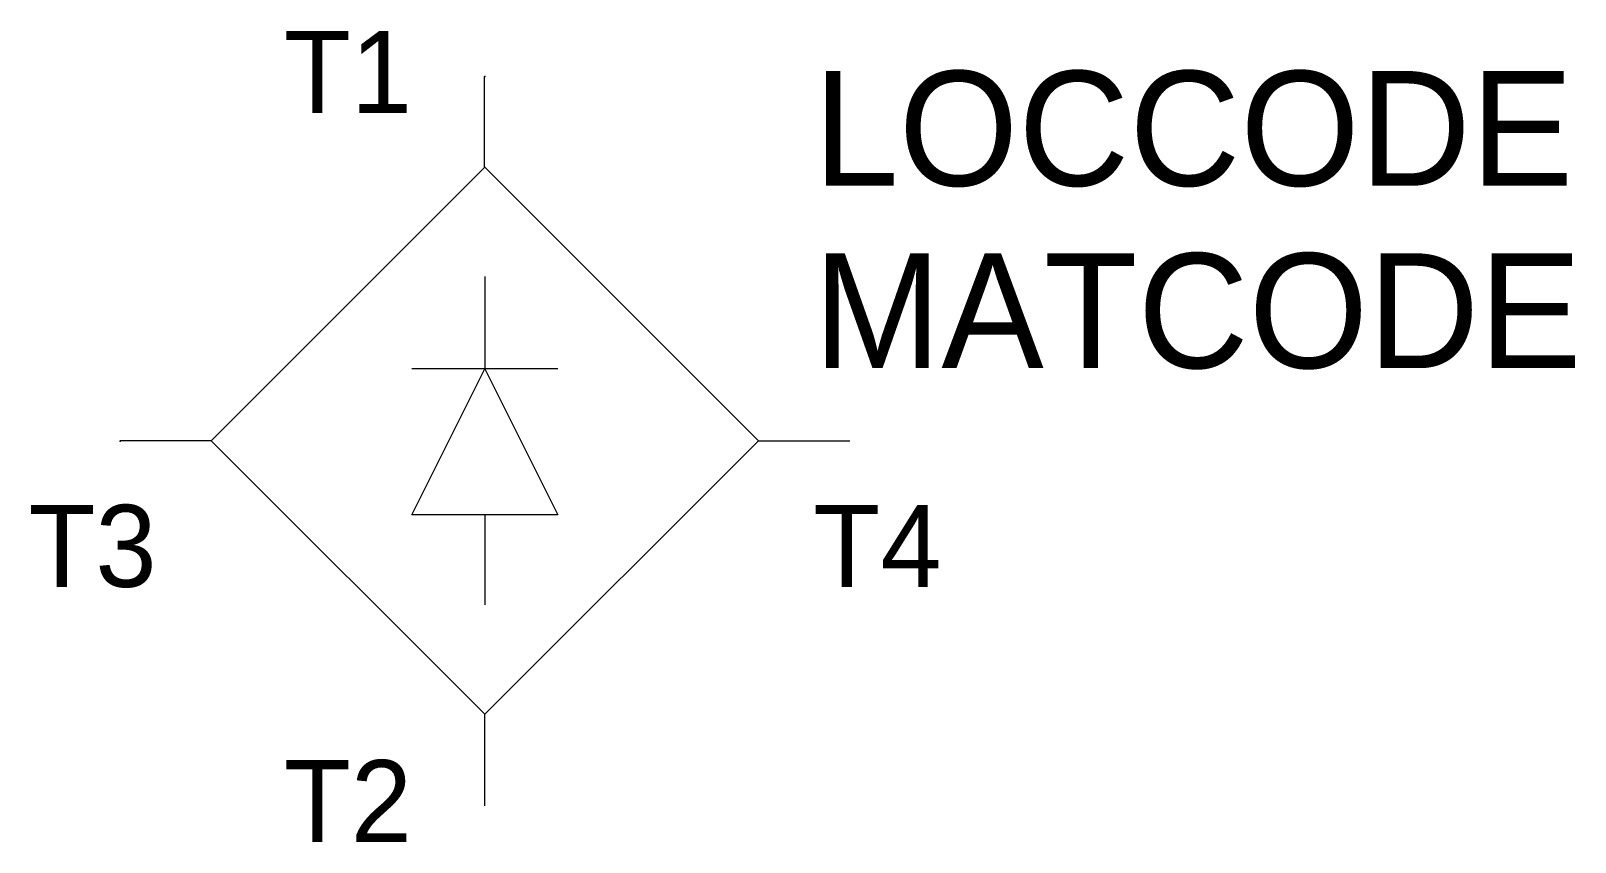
# Model space of a CAD drawing. Extents: x -12.4 to 29.9, y -11 to 11.2.
import ezdxf
from ezdxf.enums import TextEntityAlignment as Align

# ---------------------------------------------------------------- set-up
doc = ezdxf.new("R2010")
doc.units = 0
doc.layers.get('0').update_dxf_attribs({"linetype": 'CONTINUOUS'})
doc.layers.add('C', color=6, linetype='CONTINUOUS')
doc.layers.add('T2', color=1, linetype='CONTINUOUS')

msp = doc.modelspace()

# ---------------------------------------------------------------- linework, layer by layer
at = {"color": 0, "linetype": 'CONTINUOUS'}
for p, q in [((-0.01, 7.5), (-0.01, 10)), ((0, 4.51), (0, 1.979)), ((-2, -2.021), (0, 1.979)), ((2, 1.979), (-2, 1.979)), ((0, 1.979), (2, -2.021)), ((-7.5, 0.01), (-10, 0.01)), ((7.5, 0.01), (10, 0.01)), ((2, -2.021), (-2, -2.021)), ((0, -2.021), (0, -4.49)), ((-0.01, -7.5), (-0.01, -10))]:
    msp.add_line(p, q, dxfattribs=at)
msp.add_lwpolyline([(0, 7.51), (7.5, 0.01), (0, -7.49), (-7.5, 0.01), (0, 7.51)], dxfattribs=at)
at = {"layer": 'C', "color": 0, "linetype": 'CONTINUOUS'}
for p in [(0, 10), (-10, 0)]:
    msp.add_point(p, dxfattribs=at)

# ---------------------------------------------------------------- texts
at = {"color": 0, "linetype": 'CONTINUOUS'}
for tag, p in [('LOCCODE', (9, 7)), ('MATCODE', (9, 2))]:
    msp.add_attdef(tag, p, '', height=3.15, dxfattribs=at)
at = {"layer": 'T2', "color": 0, "linetype": 'CONTINUOUS'}
for tag, p in [('T1', (-2, 9)), ('T3', (-9, -4)), ('T2', (-2, -11))]:
    msp.add_attdef(tag, text='', height=2.25, dxfattribs=at).set_placement(p, align=Align.RIGHT)
msp.add_attdef('T4', (9, -4), '', height=2.25, dxfattribs=at)

doc.saveas('drawing.dxf')
